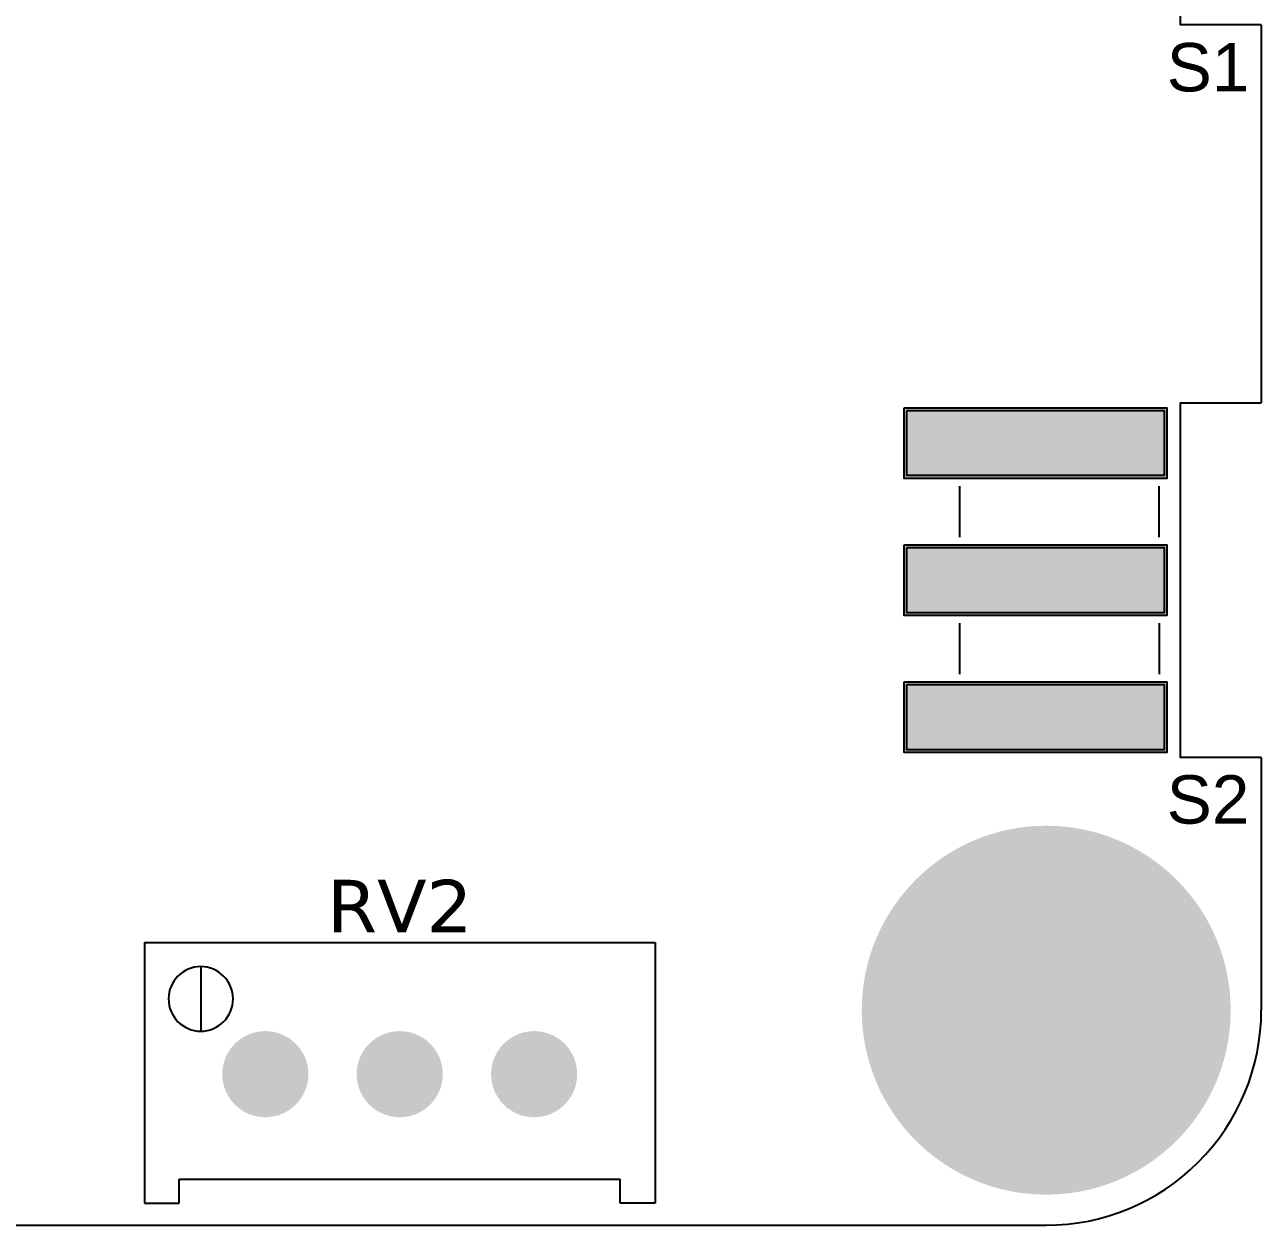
# Model space of a CAD drawing. Header units: millimetres. Extents: x 0 to 46, y 0 to 48.
# Drawn here: x 23 to 46, y 0 to 22.33 of the extents above; entities that cross this region are included whole.
import ezdxf
from ezdxf.enums import TextEntityAlignment as Align

# ---------------------------------------------------------------- set-up
doc = ezdxf.new("R2010")
doc.units = ezdxf.units.MM
for name, color, linetype, true_color in [('Board Outline Layer', 6, 'Continuous', 0xff00ff), ('Hole Layer', 49, 'Continuous', 0x222222), ('Multi-Layer', 9, 'Continuous', 0xc0c0c0), ('Top Paste Mask Layer', 8, 'Continuous', 0x808080), ('Top Silkscreen Layer', 40, 'Continuous', 0xffcc00), ('Top Solder Mask Layer', 214, 'Continuous', 0x800080)]:
    doc.layers.add(name, color=color, linetype=linetype, true_color=true_color)
doc.styles.add('textstyle0', font='')
doc.styles.add('textstyle1', font='')
doc.styles.add('textstyle3', font='')
doc.styles.get('textstyle0').set_extended_font_data('Verdana')
doc.styles.get('textstyle1').set_extended_font_data('Arial')
doc.styles.get('textstyle3').set_extended_font_data('Arial')

msp = doc.modelspace()

# ---------------------------------------------------------------- hatches: boundary and pattern name
at = {"layer": 'Hole Layer'}
h = msp.add_hatch(color=256, dxfattribs=at)
edge = h.paths.add_edge_path()
edge = h.paths.add_edge_path()
edge.add_arc((42, 6.54), 0.35, 180, 0)
edge.add_arc((42, 6.54), 0.35, 0, 180)
h = msp.add_hatch(color=256, dxfattribs=at)
edge = h.paths.add_edge_path()
edge = h.paths.add_edge_path()
edge.add_arc((42, 6.54), 0.35, 180, 0)
edge.add_arc((42, 6.54), 0.35, 0, 180)
h = msp.add_hatch(color=256, dxfattribs=at)
edge = h.paths.add_edge_path()
edge = h.paths.add_edge_path()
edge.add_arc((40.204, 5.796), 0.35, 180, 0)
edge.add_arc((40.204, 5.796), 0.35, 0, 180)
h = msp.add_hatch(color=256, dxfattribs=at)
edge = h.paths.add_edge_path()
edge = h.paths.add_edge_path()
edge.add_arc((40.204, 5.796), 0.35, 180, 0)
edge.add_arc((40.204, 5.796), 0.35, 0, 180)
h = msp.add_hatch(color=256, dxfattribs=at)
edge = h.paths.add_edge_path()
edge = h.paths.add_edge_path()
edge.add_arc((43.796, 5.796), 0.35, 180, 0)
edge.add_arc((43.796, 5.796), 0.35, 0, 180)
h = msp.add_hatch(color=256, dxfattribs=at)
edge = h.paths.add_edge_path()
edge = h.paths.add_edge_path()
edge.add_arc((43.796, 5.796), 0.35, 180, 0)
edge.add_arc((43.796, 5.796), 0.35, 0, 180)
h = msp.add_hatch(color=256, dxfattribs=at)
edge = h.paths.add_edge_path()
edge = h.paths.add_edge_path()
edge.add_arc((42, 4), 1.7, 180, 0)
edge.add_arc((42, 4), 1.7, 0, 180)
h = msp.add_hatch(color=256, dxfattribs=at)
edge = h.paths.add_edge_path()
edge = h.paths.add_edge_path()
edge.add_arc((42, 4), 1.7, 180, 0)
edge.add_arc((42, 4), 1.7, 0, 180)
h = msp.add_hatch(color=256, dxfattribs=at)
edge = h.paths.add_edge_path()
edge = h.paths.add_edge_path()
edge.add_arc((39.46, 4), 0.35, 180, 0)
edge.add_arc((39.46, 4), 0.35, 0, 180)
h = msp.add_hatch(color=256, dxfattribs=at)
edge = h.paths.add_edge_path()
edge = h.paths.add_edge_path()
edge.add_arc((39.46, 4), 0.35, 180, 0)
edge.add_arc((39.46, 4), 0.35, 0, 180)
h = msp.add_hatch(color=256, dxfattribs=at)
edge = h.paths.add_edge_path()
edge = h.paths.add_edge_path()
edge.add_arc((44.54, 4), 0.35, 180, 0)
edge.add_arc((44.54, 4), 0.35, 0, 180)
h = msp.add_hatch(color=256, dxfattribs=at)
edge = h.paths.add_edge_path()
edge = h.paths.add_edge_path()
edge.add_arc((44.54, 4), 0.35, 180, 0)
edge.add_arc((44.54, 4), 0.35, 0, 180)
h = msp.add_hatch(color=256, dxfattribs=at)
edge = h.paths.add_edge_path()
edge = h.paths.add_edge_path()
edge.add_arc((27.475, 2.81), 0.375, 180, 0)
edge.add_arc((27.475, 2.81), 0.375, 0, 180)
h = msp.add_hatch(color=256, dxfattribs=at)
edge = h.paths.add_edge_path()
edge = h.paths.add_edge_path()
edge.add_arc((27.475, 2.81), 0.375, 180, 0)
edge.add_arc((27.475, 2.81), 0.375, 0, 180)
h = msp.add_hatch(color=256, dxfattribs=at)
edge = h.paths.add_edge_path()
edge = h.paths.add_edge_path()
edge.add_arc((29.975, 2.81), 0.375, 180, 0)
edge.add_arc((29.975, 2.81), 0.375, 0, 180)
h = msp.add_hatch(color=256, dxfattribs=at)
edge = h.paths.add_edge_path()
edge = h.paths.add_edge_path()
edge.add_arc((29.975, 2.81), 0.375, 180, 0)
edge.add_arc((29.975, 2.81), 0.375, 0, 180)
h = msp.add_hatch(color=256, dxfattribs=at)
edge = h.paths.add_edge_path()
edge = h.paths.add_edge_path()
edge.add_arc((32.475, 2.81), 0.375, 180, 0)
edge.add_arc((32.475, 2.81), 0.375, 0, 180)
h = msp.add_hatch(color=256, dxfattribs=at)
edge = h.paths.add_edge_path()
edge = h.paths.add_edge_path()
edge.add_arc((32.475, 2.81), 0.375, 180, 0)
edge.add_arc((32.475, 2.81), 0.375, 0, 180)
h = msp.add_hatch(color=256, dxfattribs=at)
edge = h.paths.add_edge_path()
edge = h.paths.add_edge_path()
edge.add_arc((40.204, 2.204), 0.35, 180, 0)
edge.add_arc((40.204, 2.204), 0.35, 0, 180)
h = msp.add_hatch(color=256, dxfattribs=at)
edge = h.paths.add_edge_path()
edge = h.paths.add_edge_path()
edge.add_arc((40.204, 2.204), 0.35, 180, 0)
edge.add_arc((40.204, 2.204), 0.35, 0, 180)
h = msp.add_hatch(color=256, dxfattribs=at)
edge = h.paths.add_edge_path()
edge = h.paths.add_edge_path()
edge.add_arc((43.796, 2.204), 0.35, 180, 0)
edge.add_arc((43.796, 2.204), 0.35, 0, 180)
h = msp.add_hatch(color=256, dxfattribs=at)
edge = h.paths.add_edge_path()
edge = h.paths.add_edge_path()
edge.add_arc((43.796, 2.204), 0.35, 180, 0)
edge.add_arc((43.796, 2.204), 0.35, 0, 180)
h = msp.add_hatch(color=256, dxfattribs=at)
edge = h.paths.add_edge_path()
edge = h.paths.add_edge_path()
edge.add_arc((42, 1.46), 0.35, 180, 0)
edge.add_arc((42, 1.46), 0.35, 0, 180)
h = msp.add_hatch(color=256, dxfattribs=at)
edge = h.paths.add_edge_path()
edge = h.paths.add_edge_path()
edge.add_arc((42, 1.46), 0.35, 180, 0)
edge.add_arc((42, 1.46), 0.35, 0, 180)
at = {"layer": 'Multi-Layer'}
h = msp.add_hatch(color=256, dxfattribs=at)
edge = h.paths.add_edge_path()
edge = h.paths.add_edge_path()
edge.add_arc((42, 4), 3.38, 180, 0)
edge.add_arc((42, 4), 3.38, 0, 180)
h = msp.add_hatch(color=256, dxfattribs=at)
edge = h.paths.add_edge_path()
edge = h.paths.add_edge_path()
edge.add_arc((42, 4), 3.38, 180, 0)
edge.add_arc((42, 4), 3.38, 0, 180)
h = msp.add_hatch(color=256, dxfattribs=at)
edge = h.paths.add_edge_path()
edge = h.paths.add_edge_path()
edge.add_arc((42, 4), 3.38, 180, 0)
edge.add_arc((42, 4), 3.38, 0, 180)
h = msp.add_hatch(color=256, dxfattribs=at)
edge = h.paths.add_edge_path()
edge = h.paths.add_edge_path()
edge.add_arc((42, 4), 3.38, 180, 0)
edge.add_arc((42, 4), 3.38, 0, 180)
h = msp.add_hatch(color=256, dxfattribs=at)
edge = h.paths.add_edge_path()
edge = h.paths.add_edge_path()
edge.add_arc((42, 4), 3.38, 180, 0)
edge.add_arc((42, 4), 3.38, 0, 180)
h = msp.add_hatch(color=256, dxfattribs=at)
edge = h.paths.add_edge_path()
edge = h.paths.add_edge_path()
edge.add_arc((42, 4), 3.38, 180, 0)
edge.add_arc((42, 4), 3.38, 0, 180)
h = msp.add_hatch(color=256, dxfattribs=at)
edge = h.paths.add_edge_path()
edge = h.paths.add_edge_path()
edge.add_arc((42, 6.54), 0.6, 180, 0)
edge.add_arc((42, 6.54), 0.6, 0, 180)
h = msp.add_hatch(color=256, dxfattribs=at)
edge = h.paths.add_edge_path()
edge = h.paths.add_edge_path()
edge.add_arc((42, 6.54), 0.6, 180, 0)
edge.add_arc((42, 6.54), 0.6, 0, 180)
h = msp.add_hatch(color=256, dxfattribs=at)
edge = h.paths.add_edge_path()
edge = h.paths.add_edge_path()
edge.add_arc((42, 6.54), 0.6, 180, 0)
edge.add_arc((42, 6.54), 0.6, 0, 180)
h = msp.add_hatch(color=256, dxfattribs=at)
edge = h.paths.add_edge_path()
edge = h.paths.add_edge_path()
edge.add_arc((42, 6.54), 0.6, 180, 0)
edge.add_arc((42, 6.54), 0.6, 0, 180)
h = msp.add_hatch(color=256, dxfattribs=at)
edge = h.paths.add_edge_path()
edge = h.paths.add_edge_path()
edge.add_arc((42, 6.54), 0.6, 180, 0)
edge.add_arc((42, 6.54), 0.6, 0, 180)
h = msp.add_hatch(color=256, dxfattribs=at)
edge = h.paths.add_edge_path()
edge = h.paths.add_edge_path()
edge.add_arc((42, 6.54), 0.6, 180, 0)
edge.add_arc((42, 6.54), 0.6, 0, 180)
h = msp.add_hatch(color=256, dxfattribs=at)
edge = h.paths.add_edge_path()
edge = h.paths.add_edge_path()
edge.add_arc((40.204, 5.796), 0.6, 180, 0)
edge.add_arc((40.204, 5.796), 0.6, 0, 180)
h = msp.add_hatch(color=256, dxfattribs=at)
edge = h.paths.add_edge_path()
edge = h.paths.add_edge_path()
edge.add_arc((40.204, 5.796), 0.6, 180, 0)
edge.add_arc((40.204, 5.796), 0.6, 0, 180)
h = msp.add_hatch(color=256, dxfattribs=at)
edge = h.paths.add_edge_path()
edge = h.paths.add_edge_path()
edge.add_arc((40.204, 5.796), 0.6, 180, 0)
edge.add_arc((40.204, 5.796), 0.6, 0, 180)
h = msp.add_hatch(color=256, dxfattribs=at)
edge = h.paths.add_edge_path()
edge = h.paths.add_edge_path()
edge.add_arc((40.204, 5.796), 0.6, 180, 0)
edge.add_arc((40.204, 5.796), 0.6, 0, 180)
h = msp.add_hatch(color=256, dxfattribs=at)
edge = h.paths.add_edge_path()
edge = h.paths.add_edge_path()
edge.add_arc((40.204, 5.796), 0.6, 180, 0)
edge.add_arc((40.204, 5.796), 0.6, 0, 180)
h = msp.add_hatch(color=256, dxfattribs=at)
edge = h.paths.add_edge_path()
edge = h.paths.add_edge_path()
edge.add_arc((40.204, 5.796), 0.6, 180, 0)
edge.add_arc((40.204, 5.796), 0.6, 0, 180)
h = msp.add_hatch(color=256, dxfattribs=at)
edge = h.paths.add_edge_path()
edge = h.paths.add_edge_path()
edge.add_arc((43.796, 5.796), 0.6, 180, 0)
edge.add_arc((43.796, 5.796), 0.6, 0, 180)
h = msp.add_hatch(color=256, dxfattribs=at)
edge = h.paths.add_edge_path()
edge = h.paths.add_edge_path()
edge.add_arc((43.796, 5.796), 0.6, 180, 0)
edge.add_arc((43.796, 5.796), 0.6, 0, 180)
h = msp.add_hatch(color=256, dxfattribs=at)
edge = h.paths.add_edge_path()
edge = h.paths.add_edge_path()
edge.add_arc((43.796, 5.796), 0.6, 180, 0)
edge.add_arc((43.796, 5.796), 0.6, 0, 180)
h = msp.add_hatch(color=256, dxfattribs=at)
edge = h.paths.add_edge_path()
edge = h.paths.add_edge_path()
edge.add_arc((43.796, 5.796), 0.6, 180, 0)
edge.add_arc((43.796, 5.796), 0.6, 0, 180)
h = msp.add_hatch(color=256, dxfattribs=at)
edge = h.paths.add_edge_path()
edge = h.paths.add_edge_path()
edge.add_arc((43.796, 5.796), 0.6, 180, 0)
edge.add_arc((43.796, 5.796), 0.6, 0, 180)
h = msp.add_hatch(color=256, dxfattribs=at)
edge = h.paths.add_edge_path()
edge = h.paths.add_edge_path()
edge.add_arc((43.796, 5.796), 0.6, 180, 0)
edge.add_arc((43.796, 5.796), 0.6, 0, 180)
h = msp.add_hatch(color=256, dxfattribs=at)
edge = h.paths.add_edge_path()
edge = h.paths.add_edge_path()
edge.add_arc((39.46, 4), 0.6, 180, 0)
edge.add_arc((39.46, 4), 0.6, 0, 180)
h = msp.add_hatch(color=256, dxfattribs=at)
edge = h.paths.add_edge_path()
edge = h.paths.add_edge_path()
edge.add_arc((39.46, 4), 0.6, 180, 0)
edge.add_arc((39.46, 4), 0.6, 0, 180)
h = msp.add_hatch(color=256, dxfattribs=at)
edge = h.paths.add_edge_path()
edge = h.paths.add_edge_path()
edge.add_arc((39.46, 4), 0.6, 180, 0)
edge.add_arc((39.46, 4), 0.6, 0, 180)
h = msp.add_hatch(color=256, dxfattribs=at)
edge = h.paths.add_edge_path()
edge = h.paths.add_edge_path()
edge.add_arc((39.46, 4), 0.6, 180, 0)
edge.add_arc((39.46, 4), 0.6, 0, 180)
h = msp.add_hatch(color=256, dxfattribs=at)
edge = h.paths.add_edge_path()
edge = h.paths.add_edge_path()
edge.add_arc((39.46, 4), 0.6, 180, 0)
edge.add_arc((39.46, 4), 0.6, 0, 180)
h = msp.add_hatch(color=256, dxfattribs=at)
edge = h.paths.add_edge_path()
edge = h.paths.add_edge_path()
edge.add_arc((39.46, 4), 0.6, 180, 0)
edge.add_arc((39.46, 4), 0.6, 0, 180)
h = msp.add_hatch(color=256, dxfattribs=at)
edge = h.paths.add_edge_path()
edge = h.paths.add_edge_path()
edge.add_arc((44.54, 4), 0.6, 180, 0)
edge.add_arc((44.54, 4), 0.6, 0, 180)
h = msp.add_hatch(color=256, dxfattribs=at)
edge = h.paths.add_edge_path()
edge = h.paths.add_edge_path()
edge.add_arc((44.54, 4), 0.6, 180, 0)
edge.add_arc((44.54, 4), 0.6, 0, 180)
h = msp.add_hatch(color=256, dxfattribs=at)
edge = h.paths.add_edge_path()
edge = h.paths.add_edge_path()
edge.add_arc((44.54, 4), 0.6, 180, 0)
edge.add_arc((44.54, 4), 0.6, 0, 180)
h = msp.add_hatch(color=256, dxfattribs=at)
edge = h.paths.add_edge_path()
edge = h.paths.add_edge_path()
edge.add_arc((44.54, 4), 0.6, 180, 0)
edge.add_arc((44.54, 4), 0.6, 0, 180)
h = msp.add_hatch(color=256, dxfattribs=at)
edge = h.paths.add_edge_path()
edge = h.paths.add_edge_path()
edge.add_arc((44.54, 4), 0.6, 180, 0)
edge.add_arc((44.54, 4), 0.6, 0, 180)
h = msp.add_hatch(color=256, dxfattribs=at)
edge = h.paths.add_edge_path()
edge = h.paths.add_edge_path()
edge.add_arc((44.54, 4), 0.6, 180, 0)
edge.add_arc((44.54, 4), 0.6, 0, 180)
h = msp.add_hatch(color=256, dxfattribs=at)
edge = h.paths.add_edge_path()
edge = h.paths.add_edge_path()
edge.add_arc((27.475, 2.81), 0.75, 180, 0)
edge.add_arc((27.475, 2.81), 0.75, 0, 180)
h = msp.add_hatch(color=256, dxfattribs=at)
edge = h.paths.add_edge_path()
edge = h.paths.add_edge_path()
edge.add_arc((27.475, 2.81), 0.75, 180, 0)
edge.add_arc((27.475, 2.81), 0.75, 0, 180)
h = msp.add_hatch(color=256, dxfattribs=at)
edge = h.paths.add_edge_path()
edge = h.paths.add_edge_path()
edge.add_arc((27.475, 2.81), 0.75, 180, 0)
edge.add_arc((27.475, 2.81), 0.75, 0, 180)
h = msp.add_hatch(color=256, dxfattribs=at)
edge = h.paths.add_edge_path()
edge = h.paths.add_edge_path()
edge.add_arc((27.475, 2.81), 0.75, 180, 0)
edge.add_arc((27.475, 2.81), 0.75, 0, 180)
h = msp.add_hatch(color=256, dxfattribs=at)
edge = h.paths.add_edge_path()
edge = h.paths.add_edge_path()
edge.add_arc((27.475, 2.81), 0.75, 180, 0)
edge.add_arc((27.475, 2.81), 0.75, 0, 180)
h = msp.add_hatch(color=256, dxfattribs=at)
edge = h.paths.add_edge_path()
edge = h.paths.add_edge_path()
edge.add_arc((27.475, 2.81), 0.75, 180, 0)
edge.add_arc((27.475, 2.81), 0.75, 0, 180)
h = msp.add_hatch(color=256, dxfattribs=at)
edge = h.paths.add_edge_path()
edge = h.paths.add_edge_path()
edge.add_arc((29.975, 2.81), 0.75, 180, 0)
edge.add_arc((29.975, 2.81), 0.75, 0, 180)
h = msp.add_hatch(color=256, dxfattribs=at)
edge = h.paths.add_edge_path()
edge = h.paths.add_edge_path()
edge.add_arc((29.975, 2.81), 0.75, 180, 0)
edge.add_arc((29.975, 2.81), 0.75, 0, 180)
h = msp.add_hatch(color=256, dxfattribs=at)
edge = h.paths.add_edge_path()
edge = h.paths.add_edge_path()
edge.add_arc((29.975, 2.81), 0.75, 180, 0)
edge.add_arc((29.975, 2.81), 0.75, 0, 180)
h = msp.add_hatch(color=256, dxfattribs=at)
edge = h.paths.add_edge_path()
edge = h.paths.add_edge_path()
edge.add_arc((29.975, 2.81), 0.75, 180, 0)
edge.add_arc((29.975, 2.81), 0.75, 0, 180)
h = msp.add_hatch(color=256, dxfattribs=at)
edge = h.paths.add_edge_path()
edge = h.paths.add_edge_path()
edge.add_arc((29.975, 2.81), 0.75, 180, 0)
edge.add_arc((29.975, 2.81), 0.75, 0, 180)
h = msp.add_hatch(color=256, dxfattribs=at)
edge = h.paths.add_edge_path()
edge = h.paths.add_edge_path()
edge.add_arc((29.975, 2.81), 0.75, 180, 0)
edge.add_arc((29.975, 2.81), 0.75, 0, 180)
h = msp.add_hatch(color=256, dxfattribs=at)
edge = h.paths.add_edge_path()
edge = h.paths.add_edge_path()
edge.add_arc((32.475, 2.81), 0.75, 180, 0)
edge.add_arc((32.475, 2.81), 0.75, 0, 180)
h = msp.add_hatch(color=256, dxfattribs=at)
edge = h.paths.add_edge_path()
edge = h.paths.add_edge_path()
edge.add_arc((32.475, 2.81), 0.75, 180, 0)
edge.add_arc((32.475, 2.81), 0.75, 0, 180)
h = msp.add_hatch(color=256, dxfattribs=at)
edge = h.paths.add_edge_path()
edge = h.paths.add_edge_path()
edge.add_arc((32.475, 2.81), 0.75, 180, 0)
edge.add_arc((32.475, 2.81), 0.75, 0, 180)
h = msp.add_hatch(color=256, dxfattribs=at)
edge = h.paths.add_edge_path()
edge = h.paths.add_edge_path()
edge.add_arc((32.475, 2.81), 0.75, 180, 0)
edge.add_arc((32.475, 2.81), 0.75, 0, 180)
h = msp.add_hatch(color=256, dxfattribs=at)
edge = h.paths.add_edge_path()
edge = h.paths.add_edge_path()
edge.add_arc((32.475, 2.81), 0.75, 180, 0)
edge.add_arc((32.475, 2.81), 0.75, 0, 180)
h = msp.add_hatch(color=256, dxfattribs=at)
edge = h.paths.add_edge_path()
edge = h.paths.add_edge_path()
edge.add_arc((32.475, 2.81), 0.75, 180, 0)
edge.add_arc((32.475, 2.81), 0.75, 0, 180)
h = msp.add_hatch(color=256, dxfattribs=at)
edge = h.paths.add_edge_path()
edge = h.paths.add_edge_path()
edge.add_arc((40.204, 2.204), 0.6, 180, 0)
edge.add_arc((40.204, 2.204), 0.6, 0, 180)
h = msp.add_hatch(color=256, dxfattribs=at)
edge = h.paths.add_edge_path()
edge = h.paths.add_edge_path()
edge.add_arc((40.204, 2.204), 0.6, 180, 0)
edge.add_arc((40.204, 2.204), 0.6, 0, 180)
h = msp.add_hatch(color=256, dxfattribs=at)
edge = h.paths.add_edge_path()
edge = h.paths.add_edge_path()
edge.add_arc((40.204, 2.204), 0.6, 180, 0)
edge.add_arc((40.204, 2.204), 0.6, 0, 180)
h = msp.add_hatch(color=256, dxfattribs=at)
edge = h.paths.add_edge_path()
edge = h.paths.add_edge_path()
edge.add_arc((40.204, 2.204), 0.6, 180, 0)
edge.add_arc((40.204, 2.204), 0.6, 0, 180)
h = msp.add_hatch(color=256, dxfattribs=at)
edge = h.paths.add_edge_path()
edge = h.paths.add_edge_path()
edge.add_arc((40.204, 2.204), 0.6, 180, 0)
edge.add_arc((40.204, 2.204), 0.6, 0, 180)
h = msp.add_hatch(color=256, dxfattribs=at)
edge = h.paths.add_edge_path()
edge = h.paths.add_edge_path()
edge.add_arc((40.204, 2.204), 0.6, 180, 0)
edge.add_arc((40.204, 2.204), 0.6, 0, 180)
h = msp.add_hatch(color=256, dxfattribs=at)
edge = h.paths.add_edge_path()
edge = h.paths.add_edge_path()
edge.add_arc((43.796, 2.204), 0.6, 180, 0)
edge.add_arc((43.796, 2.204), 0.6, 0, 180)
h = msp.add_hatch(color=256, dxfattribs=at)
edge = h.paths.add_edge_path()
edge = h.paths.add_edge_path()
edge.add_arc((43.796, 2.204), 0.6, 180, 0)
edge.add_arc((43.796, 2.204), 0.6, 0, 180)
h = msp.add_hatch(color=256, dxfattribs=at)
edge = h.paths.add_edge_path()
edge = h.paths.add_edge_path()
edge.add_arc((43.796, 2.204), 0.6, 180, 0)
edge.add_arc((43.796, 2.204), 0.6, 0, 180)
h = msp.add_hatch(color=256, dxfattribs=at)
edge = h.paths.add_edge_path()
edge = h.paths.add_edge_path()
edge.add_arc((43.796, 2.204), 0.6, 180, 0)
edge.add_arc((43.796, 2.204), 0.6, 0, 180)
h = msp.add_hatch(color=256, dxfattribs=at)
edge = h.paths.add_edge_path()
edge = h.paths.add_edge_path()
edge.add_arc((43.796, 2.204), 0.6, 180, 0)
edge.add_arc((43.796, 2.204), 0.6, 0, 180)
h = msp.add_hatch(color=256, dxfattribs=at)
edge = h.paths.add_edge_path()
edge = h.paths.add_edge_path()
edge.add_arc((43.796, 2.204), 0.6, 180, 0)
edge.add_arc((43.796, 2.204), 0.6, 0, 180)
h = msp.add_hatch(color=256, dxfattribs=at)
edge = h.paths.add_edge_path()
edge = h.paths.add_edge_path()
edge.add_arc((42, 1.46), 0.6, 180, 0)
edge.add_arc((42, 1.46), 0.6, 0, 180)
h = msp.add_hatch(color=256, dxfattribs=at)
edge = h.paths.add_edge_path()
edge = h.paths.add_edge_path()
edge.add_arc((42, 1.46), 0.6, 180, 0)
edge.add_arc((42, 1.46), 0.6, 0, 180)
h = msp.add_hatch(color=256, dxfattribs=at)
edge = h.paths.add_edge_path()
edge = h.paths.add_edge_path()
edge.add_arc((42, 1.46), 0.6, 180, 0)
edge.add_arc((42, 1.46), 0.6, 0, 180)
h = msp.add_hatch(color=256, dxfattribs=at)
edge = h.paths.add_edge_path()
edge = h.paths.add_edge_path()
edge.add_arc((42, 1.46), 0.6, 180, 0)
edge.add_arc((42, 1.46), 0.6, 0, 180)
h = msp.add_hatch(color=256, dxfattribs=at)
edge = h.paths.add_edge_path()
edge = h.paths.add_edge_path()
edge.add_arc((42, 1.46), 0.6, 180, 0)
edge.add_arc((42, 1.46), 0.6, 0, 180)
h = msp.add_hatch(color=256, dxfattribs=at)
edge = h.paths.add_edge_path()
edge = h.paths.add_edge_path()
edge.add_arc((42, 1.46), 0.6, 180, 0)
edge.add_arc((42, 1.46), 0.6, 0, 180)
at = {"layer": 'Top Paste Mask Layer'}
h = msp.add_hatch(color=256, dxfattribs=at)
edge = h.paths.add_edge_path()
h.paths.add_polyline_path([(39.4, 15.15), (39.4, 13.95), (44.2, 13.95), (44.2, 15.15)])
h = msp.add_hatch(color=256, dxfattribs=at)
edge = h.paths.add_edge_path()
h.paths.add_polyline_path([(39.4, 12.6), (39.4, 11.4), (44.2, 11.4), (44.2, 12.6)])
h = msp.add_hatch(color=256, dxfattribs=at)
edge = h.paths.add_edge_path()
h.paths.add_polyline_path([(39.4, 10.05), (39.4, 8.85), (44.2, 8.85), (44.2, 10.05)])
h = msp.add_hatch(color=256, dxfattribs=at)
edge = h.paths.add_edge_path()
edge = h.paths.add_edge_path()
edge.add_arc((42, 4), 3.38, 180, 0)
edge.add_arc((42, 4), 3.38, 0, 180)
h = msp.add_hatch(color=256, dxfattribs=at)
edge = h.paths.add_edge_path()
edge = h.paths.add_edge_path()
edge.add_arc((42, 4), 3.38, 180, 0)
edge.add_arc((42, 4), 3.38, 0, 180)
h = msp.add_hatch(color=256, dxfattribs=at)
edge = h.paths.add_edge_path()
edge = h.paths.add_edge_path()
edge.add_arc((42, 6.54), 0.6, 180, 0)
edge.add_arc((42, 6.54), 0.6, 0, 180)
h = msp.add_hatch(color=256, dxfattribs=at)
edge = h.paths.add_edge_path()
edge = h.paths.add_edge_path()
edge.add_arc((42, 6.54), 0.6, 180, 0)
edge.add_arc((42, 6.54), 0.6, 0, 180)
h = msp.add_hatch(color=256, dxfattribs=at)
edge = h.paths.add_edge_path()
edge = h.paths.add_edge_path()
edge.add_arc((40.204, 5.796), 0.6, 180, 0)
edge.add_arc((40.204, 5.796), 0.6, 0, 180)
h = msp.add_hatch(color=256, dxfattribs=at)
edge = h.paths.add_edge_path()
edge = h.paths.add_edge_path()
edge.add_arc((40.204, 5.796), 0.6, 180, 0)
edge.add_arc((40.204, 5.796), 0.6, 0, 180)
h = msp.add_hatch(color=256, dxfattribs=at)
edge = h.paths.add_edge_path()
edge = h.paths.add_edge_path()
edge.add_arc((43.796, 5.796), 0.6, 180, 0)
edge.add_arc((43.796, 5.796), 0.6, 0, 180)
h = msp.add_hatch(color=256, dxfattribs=at)
edge = h.paths.add_edge_path()
edge = h.paths.add_edge_path()
edge.add_arc((43.796, 5.796), 0.6, 180, 0)
edge.add_arc((43.796, 5.796), 0.6, 0, 180)
h = msp.add_hatch(color=256, dxfattribs=at)
edge = h.paths.add_edge_path()
edge = h.paths.add_edge_path()
edge.add_arc((39.46, 4), 0.6, 180, 0)
edge.add_arc((39.46, 4), 0.6, 0, 180)
h = msp.add_hatch(color=256, dxfattribs=at)
edge = h.paths.add_edge_path()
edge = h.paths.add_edge_path()
edge.add_arc((39.46, 4), 0.6, 180, 0)
edge.add_arc((39.46, 4), 0.6, 0, 180)
h = msp.add_hatch(color=256, dxfattribs=at)
edge = h.paths.add_edge_path()
edge = h.paths.add_edge_path()
edge.add_arc((44.54, 4), 0.6, 180, 0)
edge.add_arc((44.54, 4), 0.6, 0, 180)
h = msp.add_hatch(color=256, dxfattribs=at)
edge = h.paths.add_edge_path()
edge = h.paths.add_edge_path()
edge.add_arc((44.54, 4), 0.6, 180, 0)
edge.add_arc((44.54, 4), 0.6, 0, 180)
h = msp.add_hatch(color=256, dxfattribs=at)
edge = h.paths.add_edge_path()
edge = h.paths.add_edge_path()
edge.add_arc((27.475, 2.81), 0.75, 180, 0)
edge.add_arc((27.475, 2.81), 0.75, 0, 180)
h = msp.add_hatch(color=256, dxfattribs=at)
edge = h.paths.add_edge_path()
edge = h.paths.add_edge_path()
edge.add_arc((27.475, 2.81), 0.75, 180, 0)
edge.add_arc((27.475, 2.81), 0.75, 0, 180)
h = msp.add_hatch(color=256, dxfattribs=at)
edge = h.paths.add_edge_path()
edge = h.paths.add_edge_path()
edge.add_arc((29.975, 2.81), 0.75, 180, 0)
edge.add_arc((29.975, 2.81), 0.75, 0, 180)
h = msp.add_hatch(color=256, dxfattribs=at)
edge = h.paths.add_edge_path()
edge = h.paths.add_edge_path()
edge.add_arc((29.975, 2.81), 0.75, 180, 0)
edge.add_arc((29.975, 2.81), 0.75, 0, 180)
h = msp.add_hatch(color=256, dxfattribs=at)
edge = h.paths.add_edge_path()
edge = h.paths.add_edge_path()
edge.add_arc((32.475, 2.81), 0.75, 180, 0)
edge.add_arc((32.475, 2.81), 0.75, 0, 180)
h = msp.add_hatch(color=256, dxfattribs=at)
edge = h.paths.add_edge_path()
edge = h.paths.add_edge_path()
edge.add_arc((32.475, 2.81), 0.75, 180, 0)
edge.add_arc((32.475, 2.81), 0.75, 0, 180)
h = msp.add_hatch(color=256, dxfattribs=at)
edge = h.paths.add_edge_path()
edge = h.paths.add_edge_path()
edge.add_arc((40.204, 2.204), 0.6, 180, 0)
edge.add_arc((40.204, 2.204), 0.6, 0, 180)
h = msp.add_hatch(color=256, dxfattribs=at)
edge = h.paths.add_edge_path()
edge = h.paths.add_edge_path()
edge.add_arc((40.204, 2.204), 0.6, 180, 0)
edge.add_arc((40.204, 2.204), 0.6, 0, 180)
h = msp.add_hatch(color=256, dxfattribs=at)
edge = h.paths.add_edge_path()
edge = h.paths.add_edge_path()
edge.add_arc((43.796, 2.204), 0.6, 180, 0)
edge.add_arc((43.796, 2.204), 0.6, 0, 180)
h = msp.add_hatch(color=256, dxfattribs=at)
edge = h.paths.add_edge_path()
edge = h.paths.add_edge_path()
edge.add_arc((43.796, 2.204), 0.6, 180, 0)
edge.add_arc((43.796, 2.204), 0.6, 0, 180)
h = msp.add_hatch(color=256, dxfattribs=at)
edge = h.paths.add_edge_path()
edge = h.paths.add_edge_path()
edge.add_arc((42, 1.46), 0.6, 180, 0)
edge.add_arc((42, 1.46), 0.6, 0, 180)
h = msp.add_hatch(color=256, dxfattribs=at)
edge = h.paths.add_edge_path()
edge = h.paths.add_edge_path()
edge.add_arc((42, 1.46), 0.6, 180, 0)
edge.add_arc((42, 1.46), 0.6, 0, 180)
at = {"layer": 'Top Solder Mask Layer'}
h = msp.add_hatch(color=256, dxfattribs=at)
edge = h.paths.add_edge_path()
h.paths.add_polyline_path([(39.349, 15.201), (39.349, 13.899), (44.251, 13.899), (44.251, 15.201)])
h = msp.add_hatch(color=256, dxfattribs=at)
edge = h.paths.add_edge_path()
h.paths.add_polyline_path([(39.349, 12.651), (39.349, 11.349), (44.251, 11.349), (44.251, 12.651)])
h = msp.add_hatch(color=256, dxfattribs=at)
edge = h.paths.add_edge_path()
h.paths.add_polyline_path([(39.349, 10.101), (39.349, 8.799), (44.251, 8.799), (44.251, 10.101)])
h = msp.add_hatch(color=256, dxfattribs=at)
edge = h.paths.add_edge_path()
edge = h.paths.add_edge_path()
edge.add_arc((42, 4), 3.431, 180, 0)
edge.add_arc((42, 4), 3.431, 0, 180)
h = msp.add_hatch(color=256, dxfattribs=at)
edge = h.paths.add_edge_path()
edge = h.paths.add_edge_path()
edge.add_arc((42, 4), 3.431, 180, 0)
edge.add_arc((42, 4), 3.431, 0, 180)
h = msp.add_hatch(color=256, dxfattribs=at)
edge = h.paths.add_edge_path()
edge = h.paths.add_edge_path()
edge.add_arc((42, 6.54), 0.651, 180, 0)
edge.add_arc((42, 6.54), 0.651, 0, 180)
h = msp.add_hatch(color=256, dxfattribs=at)
edge = h.paths.add_edge_path()
edge = h.paths.add_edge_path()
edge.add_arc((42, 6.54), 0.651, 180, 0)
edge.add_arc((42, 6.54), 0.651, 0, 180)
h = msp.add_hatch(color=256, dxfattribs=at)
edge = h.paths.add_edge_path()
edge = h.paths.add_edge_path()
edge.add_arc((40.204, 5.796), 0.651, 180, 0)
edge.add_arc((40.204, 5.796), 0.651, 0, 180)
h = msp.add_hatch(color=256, dxfattribs=at)
edge = h.paths.add_edge_path()
edge = h.paths.add_edge_path()
edge.add_arc((40.204, 5.796), 0.651, 180, 0)
edge.add_arc((40.204, 5.796), 0.651, 0, 180)
h = msp.add_hatch(color=256, dxfattribs=at)
edge = h.paths.add_edge_path()
edge = h.paths.add_edge_path()
edge.add_arc((43.796, 5.796), 0.651, 180, 0)
edge.add_arc((43.796, 5.796), 0.651, 0, 180)
h = msp.add_hatch(color=256, dxfattribs=at)
edge = h.paths.add_edge_path()
edge = h.paths.add_edge_path()
edge.add_arc((43.796, 5.796), 0.651, 180, 0)
edge.add_arc((43.796, 5.796), 0.651, 0, 180)
h = msp.add_hatch(color=256, dxfattribs=at)
edge = h.paths.add_edge_path()
edge = h.paths.add_edge_path()
edge.add_arc((39.46, 4), 0.651, 180, 0)
edge.add_arc((39.46, 4), 0.651, 0, 180)
h = msp.add_hatch(color=256, dxfattribs=at)
edge = h.paths.add_edge_path()
edge = h.paths.add_edge_path()
edge.add_arc((39.46, 4), 0.651, 180, 0)
edge.add_arc((39.46, 4), 0.651, 0, 180)
h = msp.add_hatch(color=256, dxfattribs=at)
edge = h.paths.add_edge_path()
edge = h.paths.add_edge_path()
edge.add_arc((44.54, 4), 0.651, 180, 0)
edge.add_arc((44.54, 4), 0.651, 0, 180)
h = msp.add_hatch(color=256, dxfattribs=at)
edge = h.paths.add_edge_path()
edge = h.paths.add_edge_path()
edge.add_arc((44.54, 4), 0.651, 180, 0)
edge.add_arc((44.54, 4), 0.651, 0, 180)
h = msp.add_hatch(color=256, dxfattribs=at)
edge = h.paths.add_edge_path()
edge = h.paths.add_edge_path()
edge.add_arc((27.475, 2.81), 0.801, 180, 0)
edge.add_arc((27.475, 2.81), 0.801, 0, 180)
h = msp.add_hatch(color=256, dxfattribs=at)
edge = h.paths.add_edge_path()
edge = h.paths.add_edge_path()
edge.add_arc((27.475, 2.81), 0.801, 180, 0)
edge.add_arc((27.475, 2.81), 0.801, 0, 180)
h = msp.add_hatch(color=256, dxfattribs=at)
edge = h.paths.add_edge_path()
edge = h.paths.add_edge_path()
edge.add_arc((29.975, 2.81), 0.801, 180, 0)
edge.add_arc((29.975, 2.81), 0.801, 0, 180)
h = msp.add_hatch(color=256, dxfattribs=at)
edge = h.paths.add_edge_path()
edge = h.paths.add_edge_path()
edge.add_arc((29.975, 2.81), 0.801, 180, 0)
edge.add_arc((29.975, 2.81), 0.801, 0, 180)
h = msp.add_hatch(color=256, dxfattribs=at)
edge = h.paths.add_edge_path()
edge = h.paths.add_edge_path()
edge.add_arc((32.475, 2.81), 0.801, 180, 0)
edge.add_arc((32.475, 2.81), 0.801, 0, 180)
h = msp.add_hatch(color=256, dxfattribs=at)
edge = h.paths.add_edge_path()
edge = h.paths.add_edge_path()
edge.add_arc((32.475, 2.81), 0.801, 180, 0)
edge.add_arc((32.475, 2.81), 0.801, 0, 180)
h = msp.add_hatch(color=256, dxfattribs=at)
edge = h.paths.add_edge_path()
edge = h.paths.add_edge_path()
edge.add_arc((40.204, 2.204), 0.651, 180, 0)
edge.add_arc((40.204, 2.204), 0.651, 0, 180)
h = msp.add_hatch(color=256, dxfattribs=at)
edge = h.paths.add_edge_path()
edge = h.paths.add_edge_path()
edge.add_arc((40.204, 2.204), 0.651, 180, 0)
edge.add_arc((40.204, 2.204), 0.651, 0, 180)
h = msp.add_hatch(color=256, dxfattribs=at)
edge = h.paths.add_edge_path()
edge = h.paths.add_edge_path()
edge.add_arc((43.796, 2.204), 0.651, 180, 0)
edge.add_arc((43.796, 2.204), 0.651, 0, 180)
h = msp.add_hatch(color=256, dxfattribs=at)
edge = h.paths.add_edge_path()
edge = h.paths.add_edge_path()
edge.add_arc((43.796, 2.204), 0.651, 180, 0)
edge.add_arc((43.796, 2.204), 0.651, 0, 180)
h = msp.add_hatch(color=256, dxfattribs=at)
edge = h.paths.add_edge_path()
edge = h.paths.add_edge_path()
edge.add_arc((42, 1.46), 0.651, 180, 0)
edge.add_arc((42, 1.46), 0.651, 0, 180)
h = msp.add_hatch(color=256, dxfattribs=at)
edge = h.paths.add_edge_path()
edge = h.paths.add_edge_path()
edge.add_arc((42, 1.46), 0.651, 180, 0)
edge.add_arc((42, 1.46), 0.651, 0, 180)

# ---------------------------------------------------------------- linework, layer by layer
at = {"layer": 'Board Outline Layer'}
for points in [[(46, 22.33), (44.5, 22.33), (44.5, 28.93), (46, 28.93)], [(46, 22.33), (44.5, 22.33), (44.5, 28.93), (46, 28.93)], [(46, 22.33), (46, 15.3)], [(46, 8.7), (44.5, 8.7), (44.5, 15.3), (46, 15.3)], [(46, 8.7), (44.5, 8.7), (44.5, 15.3), (46, 15.3)], [(46, 8.7), (46, 4)], [(4, 0), (42, 0)]]:
    msp.add_lwpolyline(points, dxfattribs=at)
msp.add_lwpolyline([(42, 0, 0.414214), (46, 4)], format="xyb", dxfattribs=at)
at = {"layer": 'Top Paste Mask Layer'}
for points in [[(39.4, 15.15), (39.4, 13.95), (44.2, 13.95), (44.2, 15.15)], [(39.4, 12.6), (39.4, 11.4), (44.2, 11.4), (44.2, 12.6)], [(39.4, 10.05), (39.4, 8.85), (44.2, 8.85), (44.2, 10.05)]]:
    msp.add_lwpolyline(points, close=True, dxfattribs=at)
at = {"layer": 'Top Silkscreen Layer'}
for points in [[(40.39, 13.75), (40.39, 12.8)], [(40.39, 13.75), (40.39, 12.8)], [(44.1, 12.8), (44.1, 13.75)], [(44.1, 12.8), (44.1, 13.75)], [(40.39, 11.2), (40.39, 10.25)], [(40.39, 11.2), (40.39, 10.25)], [(44.1, 11.2), (44.1, 10.25)], [(44.1, 11.2), (44.1, 10.25)], [(25.225, 5.26), (25.225, 0.41)], [(25.225, 5.26), (34.725, 5.26)], [(25.225, 5.26), (25.225, 0.41)], [(25.225, 5.26), (34.725, 5.26)], [(34.725, 5.26), (34.725, 0.41)], [(34.725, 5.26), (34.725, 0.41)], [(26.275, 4.81), (26.275, 3.61)], [(26.275, 4.81), (26.275, 3.61)], [(25.875, 0.41), (25.875, 0.86)], [(25.875, 0.86), (34.075, 0.86)], [(25.875, 0.41), (25.875, 0.86)], [(25.875, 0.86), (34.075, 0.86)], [(34.075, 0.41), (34.075, 0.86)], [(34.075, 0.41), (34.075, 0.86)], [(25.225, 0.41), (25.875, 0.41)], [(25.225, 0.41), (25.875, 0.41)], [(34.725, 0.41), (34.075, 0.41)], [(34.725, 0.41), (34.075, 0.41)]]:
    msp.add_lwpolyline(points, dxfattribs=at)
msp.add_lwpolyline([(25.675, 4.21, 1), (26.875, 4.21, 1)], format="xyb", close=True, dxfattribs=at)
msp.add_lwpolyline([(25.675, 4.21, 1), (26.875, 4.21, 1)], format="xyb", close=True, dxfattribs=at)
at = {"layer": 'Top Solder Mask Layer'}
for points in [[(39.349, 15.201), (39.349, 13.899), (44.251, 13.899), (44.251, 15.201)], [(39.349, 12.651), (39.349, 11.349), (44.251, 11.349), (44.251, 12.651)], [(39.349, 10.101), (39.349, 8.799), (44.251, 8.799), (44.251, 10.101)]]:
    msp.add_lwpolyline(points, close=True, dxfattribs=at)

# ---------------------------------------------------------------- texts
at = {"layer": 'Top Silkscreen Layer'}
for s, height, style, p in [('S1', 0.9001, 'textstyle1', (45.01, 21.54)), ('S2', 0.9001, 'textstyle3', (45.01, 7.92)), ('RV2', 0.9782, 'textstyle0', (29.975, 5.936))]:
    msp.add_text(s, height=height, dxfattribs=dict(at, style=style)).set_placement(p, align=Align.MIDDLE_CENTER)

doc.saveas('drawing.dxf')
